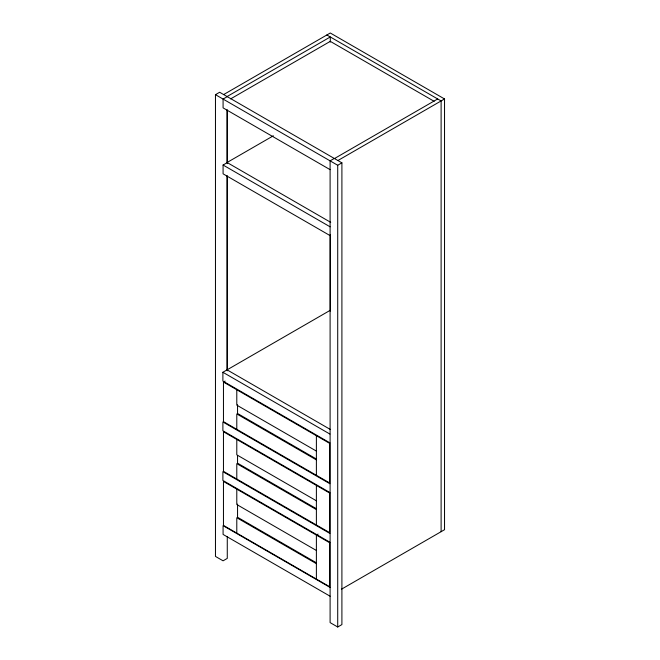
<?xml version="1.0" encoding="UTF-8"?>
<svg xmlns="http://www.w3.org/2000/svg" width="660" height="660" viewBox="0 0 660 660"><rect width="100%" height="100%" fill="white"/><g stroke="black" fill="none" stroke-linecap="round" stroke-linejoin="round"><path stroke-width="0.99" d="M227.271 536.753L227.271 558.401L223.08 560.818L215.465 556.421L215.465 94.677L219.648 92.26L341.905 162.838L341.905 624.583L337.714 627L330.099 622.603L330.099 160.858L334.282 158.441M223.649 94.561L330.289 33L444.535 98.959L444.535 529.708L341.459 589.215M227.081 96.541L330.289 36.96L330.289 42.108M227.271 96.657L223.08 99.074L223.08 107.869L330.099 169.653M230.637 98.884L330.289 41.357L434.132 101.31M227.081 109.939L227.081 162.492L273.347 135.795M330.099 235.62L223.08 173.827L223.08 165.033L227.271 162.616M334.471 158.548L437.679 98.959M337.903 160.529L444.535 98.959M215.465 94.677L337.714 165.256L341.905 162.838M329.901 442.852L222.89 381.067L222.89 372.273L330.289 310.266M223.459 382.058L329.711 443.404L329.711 482.98L223.459 421.633L223.459 382.058L225.134 381.092M318.062 534.121L316.387 535.095L316.387 579.067M326.857 34.98L441.111 100.939L441.111 531.679M227.081 162.508L330.718 222.346M223.08 165.033L330.099 226.817M227.081 369.856L330.528 429.577M222.89 372.273L329.901 434.057M316.387 451.093L236.791 405.141L236.791 389.755M316.264 458.939L237.55 413.498L237.55 404.704M316.387 459.896L236.791 413.935L236.791 429.33M329.901 483.747L222.89 421.963L222.89 430.757L329.901 492.541M316.387 500.791L236.791 454.839L236.791 439.444M316.264 508.637L237.55 463.188L237.55 455.375M316.387 509.586L236.791 463.633L236.791 479.02M329.901 533.445L222.89 471.661L222.89 480.455L329.901 542.239M316.387 550.481L236.791 504.529L236.791 489.134M316.264 562.724L237.55 517.283L237.55 504.091M316.387 563.673L236.791 517.72L236.791 533.115M330.099 587.425L223.08 525.64L223.08 534.435L330.099 596.219M337.714 165.256L337.714 627M330.289 234.811L330.289 311.066M316.387 435.707L316.387 475.282M316.387 485.397L316.387 524.981M227.271 110.055L227.271 163.647M227.271 176.014L227.271 370.813M227.081 175.89L227.081 369.625M329.711 493.094L223.459 431.747L223.459 471.331L329.711 532.669L329.711 493.094M329.711 542.784L223.459 481.445L223.459 525.418L329.711 586.765L329.711 542.784"/></g></svg>
